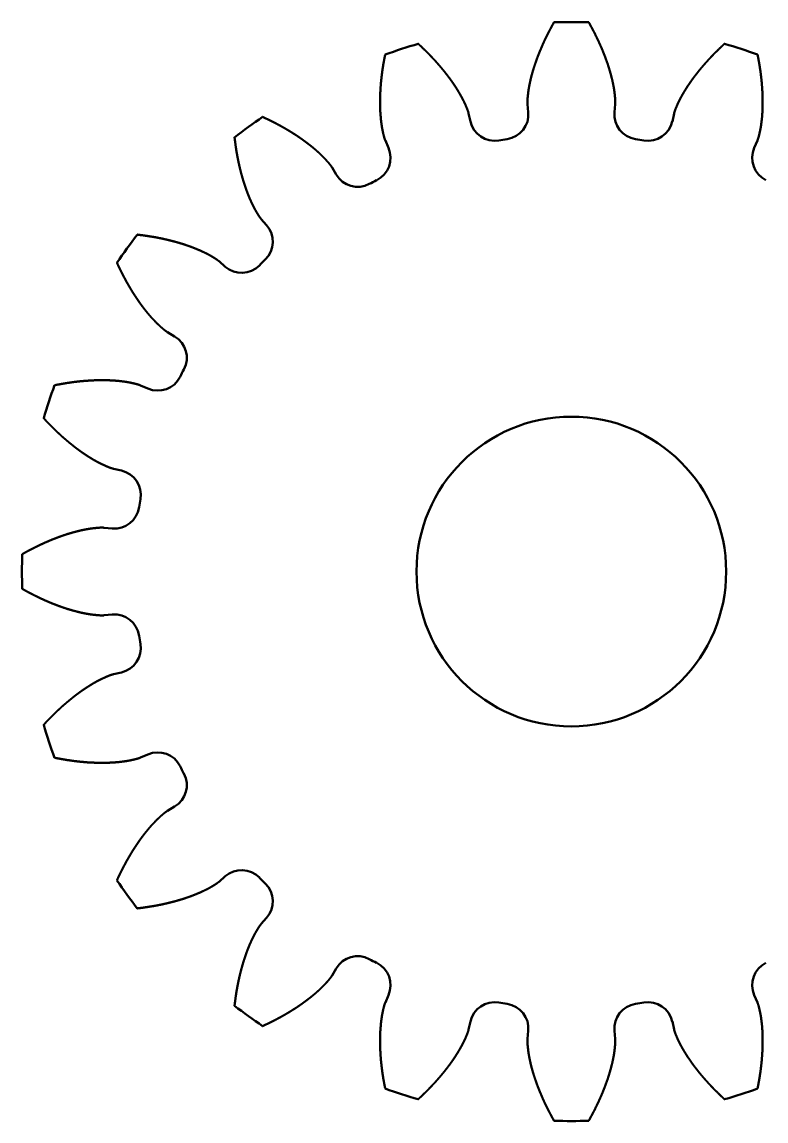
# Model space of a CAD drawing. Header units: millimetres. Extents: x 30 to 137, y 235 to 277.
# Drawn here: x 83.15 to 90.6, y 249.06 to 260.06 of the extents above; entities that cross this region are included whole.
import ezdxf

# ---------------------------------------------------------------- set-up
doc = ezdxf.new("R2010")
doc.units = ezdxf.units.MM
doc.header["$LTSCALE"] = 0.75
doc.layers.add('Visible', color=7, linetype='Continuous', lineweight=50)

msp = doc.modelspace()

# ---------------------------------------------------------------- linework, layer by layer
at = {"layer": 'Visible'}
for p, q in [((88.209, 259.233), (88.216, 259.153)), ((89.078, 259.153), (89.086, 259.233)), ((87.636, 259.061), (87.619, 259.14)), ((89.676, 259.14), (89.658, 259.061)), ((86.785, 258.869), (86.817, 258.795)), ((90.478, 258.795), (90.51, 258.869)), ((86.294, 258.528), (86.252, 258.598)), ((85.543, 258.082), (85.596, 258.021)), ((85.181, 257.606), (85.12, 257.66)), ((84.605, 256.95), (84.675, 256.909)), ((84.408, 256.386), (84.334, 256.418)), ((84.063, 255.584), (84.142, 255.566)), ((84.05, 254.986), (83.969, 254.994)), ((83.969, 254.117), (84.05, 254.125)), ((84.142, 253.545), (84.063, 253.527)), ((84.334, 252.693), (84.408, 252.725)), ((84.675, 252.202), (84.605, 252.161)), ((85.12, 251.451), (85.181, 251.505)), ((85.596, 251.089), (85.543, 251.029)), ((86.252, 250.513), (86.294, 250.583)), ((86.817, 250.316), (86.785, 250.242)), ((90.51, 250.242), (90.478, 250.316)), ((87.619, 249.971), (87.636, 250.05)), ((89.658, 250.05), (89.676, 249.971)), ((88.216, 249.958), (88.209, 249.878)), ((89.086, 249.878), (89.078, 249.958))]:
    msp.add_line(p, q, dxfattribs=at)
at = {"layer": 'Visible', "extrusion": (0, 0, -1)}
msp.add_circle((-88.647, 254.555), 1.55, dxfattribs=at)
at = {"layer": 'Visible'}
for centre, radius, start, end in [((88.647, 254.555), 5.5, 88.1903, 91.8097), ((88.647, 254.555), 5.5, 106.1903, 109.8097), ((88.647, 254.555), 5.5, 70.1903, 73.8097), ((88.647, 254.555), 5.5, 124.1903, 127.8097), ((87.88, 259.116), 0.25, 192.727, 279.5458), ((87.967, 259.13), 0.25, 278.4542, 5.273), ((89.327, 259.13), 0.25, 174.727, 261.5458), ((89.414, 259.116), 0.25, 260.4542, 347.273), ((88.647, 254.555), 4.375, 98.4542, 99.5458), ((88.647, 254.555), 4.375, 80.4542, 81.5458), ((86.587, 258.696), 0.25, 296.4542, 23.273), ((90.707, 258.696), 0.25, 156.727, 243.5458), ((86.508, 258.656), 0.25, 210.727, 297.5458), ((88.647, 254.555), 4.375, 116.4542, 117.5458), ((85.408, 257.857), 0.25, 314.4542, 41.273), ((88.647, 254.555), 5.5, 142.1903, 145.8097), ((88.647, 254.555), 4.375, 134.4542, 135.5458), ((85.346, 257.794), 0.25, 228.727, 315.5458), ((84.547, 256.694), 0.25, 332.4542, 59.273), ((88.647, 254.555), 4.375, 152.4542, 153.5458), ((88.647, 254.555), 5.5, 160.1903, 163.8097), ((84.507, 256.616), 0.25, 246.727, 333.5458), ((84.087, 255.322), 0.25, 350.4542, 77.273), ((88.647, 254.555), 4.375, 170.4542, 171.5458), ((84.073, 255.235), 0.25, 264.727, 351.5458), ((88.647, 254.555), 5.5, 178.1903, 181.8097), ((84.073, 253.876), 0.25, 8.4542, 95.273), ((88.647, 254.555), 4.375, 188.4542, 189.5458), ((84.087, 253.789), 0.25, 282.727, 9.5458), ((88.647, 254.555), 5.5, 196.1903, 199.8097), ((84.507, 252.495), 0.25, 26.4542, 113.273), ((88.647, 254.555), 4.375, 206.4542, 207.5458), ((84.547, 252.417), 0.25, 300.727, 27.5458), ((88.647, 254.555), 5.5, 214.1903, 217.8097), ((85.346, 251.317), 0.25, 44.4542, 131.273), ((88.647, 254.555), 4.375, 224.4542, 225.5458), ((85.408, 251.254), 0.25, 318.727, 45.5458), ((86.508, 250.455), 0.25, 62.4542, 149.273), ((88.647, 254.555), 4.375, 242.4542, 243.5458), ((86.587, 250.415), 0.25, 336.727, 63.5458), ((90.707, 250.415), 0.25, 116.4542, 203.273), ((88.647, 254.555), 5.5, 232.1903, 235.8097), ((87.88, 249.995), 0.25, 80.4542, 167.273), ((88.647, 254.555), 4.375, 260.4542, 261.5458), ((87.967, 249.981), 0.25, 354.727, 81.5458), ((89.327, 249.981), 0.25, 98.4542, 185.273), ((88.647, 254.555), 4.375, 278.4542, 279.5458), ((89.414, 249.995), 0.25, 12.727, 99.5458), ((88.647, 254.555), 5.5, 250.1903, 253.8097), ((88.647, 254.555), 5.5, 286.1903, 289.8097), ((88.647, 254.555), 5.5, 268.1903, 271.8097)]:
    msp.add_arc(centre, radius, start, end, dxfattribs=at)
for points in [[(88.473, 260.053), (88.472, 260.05), (88.47, 260.046), (88.466, 260.039), (88.461, 260.03), (88.454, 260.018), (88.448, 260.007), (88.442, 259.995), (88.436, 259.984), (88.43, 259.972), (88.424, 259.961), (88.418, 259.949), (88.412, 259.938), (88.406, 259.926), (88.4, 259.914), (88.395, 259.903), (88.389, 259.891), (88.383, 259.88), (88.378, 259.868), (88.372, 259.856), (88.367, 259.845), (88.362, 259.833), (88.357, 259.821), (88.352, 259.81), (88.347, 259.798), (88.342, 259.786), (88.337, 259.775), (88.332, 259.763), (88.327, 259.751), (88.322, 259.739), (88.318, 259.728), (88.313, 259.716), (88.309, 259.704), (88.304, 259.693), (88.3, 259.681), (88.296, 259.669), (88.292, 259.657), (88.288, 259.646), (88.284, 259.634), (88.28, 259.622), (88.276, 259.61), (88.272, 259.598), (88.268, 259.587), (88.265, 259.575), (88.261, 259.563), (88.258, 259.551), (88.255, 259.54), (88.251, 259.528), (88.248, 259.516), (88.245, 259.504), (88.242, 259.492), (88.239, 259.481), (88.237, 259.469), (88.234, 259.457), (88.232, 259.445), (88.229, 259.433), (88.227, 259.422), (88.225, 259.41), (88.222, 259.398), (88.22, 259.386), (88.219, 259.374), (88.217, 259.363), (88.215, 259.351), (88.214, 259.339), (88.213, 259.327), (88.211, 259.315), (88.21, 259.304), (88.209, 259.292), (88.209, 259.28), (88.208, 259.269), (88.208, 259.257), (88.208, 259.247), (88.208, 259.24), (88.209, 259.236), (88.209, 259.233)], [(89.086, 259.233), (89.086, 259.236), (89.086, 259.24), (89.087, 259.247), (89.087, 259.257), (89.086, 259.269), (89.086, 259.28), (89.085, 259.292), (89.084, 259.304), (89.083, 259.315), (89.082, 259.327), (89.08, 259.339), (89.079, 259.351), (89.077, 259.363), (89.076, 259.374), (89.074, 259.386), (89.072, 259.398), (89.07, 259.41), (89.067, 259.422), (89.065, 259.433), (89.063, 259.445), (89.06, 259.457), (89.058, 259.469), (89.055, 259.481), (89.052, 259.492), (89.049, 259.504), (89.046, 259.516), (89.043, 259.528), (89.04, 259.54), (89.036, 259.551), (89.033, 259.563), (89.029, 259.575), (89.026, 259.587), (89.022, 259.598), (89.018, 259.61), (89.015, 259.622), (89.011, 259.634), (89.007, 259.646), (89.003, 259.657), (88.998, 259.669), (88.994, 259.681), (88.99, 259.693), (88.986, 259.704), (88.981, 259.716), (88.977, 259.728), (88.972, 259.739), (88.967, 259.751), (88.963, 259.763), (88.958, 259.775), (88.953, 259.786), (88.948, 259.798), (88.943, 259.81), (88.938, 259.821), (88.932, 259.833), (88.927, 259.845), (88.922, 259.856), (88.916, 259.868), (88.911, 259.88), (88.905, 259.891), (88.9, 259.903), (88.894, 259.914), (88.888, 259.926), (88.883, 259.938), (88.877, 259.949), (88.871, 259.961), (88.865, 259.972), (88.859, 259.984), (88.853, 259.995), (88.846, 260.007), (88.84, 260.018), (88.834, 260.03), (88.829, 260.039), (88.825, 260.046), (88.822, 260.05), (88.821, 260.053)], [(87.619, 259.14), (87.618, 259.142), (87.617, 259.147), (87.615, 259.154), (87.612, 259.163), (87.608, 259.174), (87.604, 259.185), (87.6, 259.195), (87.595, 259.206), (87.591, 259.217), (87.586, 259.228), (87.581, 259.239), (87.576, 259.25), (87.571, 259.26), (87.566, 259.271), (87.56, 259.282), (87.555, 259.292), (87.549, 259.303), (87.543, 259.313), (87.537, 259.324), (87.531, 259.334), (87.525, 259.345), (87.519, 259.355), (87.513, 259.365), (87.507, 259.376), (87.5, 259.386), (87.494, 259.396), (87.487, 259.407), (87.48, 259.417), (87.473, 259.427), (87.467, 259.437), (87.46, 259.447), (87.453, 259.457), (87.445, 259.468), (87.438, 259.478), (87.431, 259.488), (87.424, 259.498), (87.416, 259.508), (87.409, 259.517), (87.401, 259.527), (87.393, 259.537), (87.386, 259.547), (87.378, 259.557), (87.37, 259.567), (87.362, 259.576), (87.354, 259.586), (87.346, 259.596), (87.338, 259.605), (87.33, 259.615), (87.321, 259.625), (87.313, 259.634), (87.305, 259.644), (87.296, 259.653), (87.288, 259.663), (87.279, 259.672), (87.27, 259.682), (87.262, 259.691), (87.253, 259.7), (87.244, 259.71), (87.235, 259.719), (87.226, 259.728), (87.217, 259.738), (87.208, 259.747), (87.199, 259.756), (87.19, 259.765), (87.18, 259.774), (87.171, 259.783), (87.161, 259.792), (87.152, 259.802), (87.143, 259.811), (87.133, 259.82), (87.125, 259.827), (87.119, 259.832), (87.116, 259.836), (87.114, 259.837)], [(90.181, 259.837), (90.179, 259.836), (90.175, 259.832), (90.169, 259.827), (90.161, 259.82), (90.152, 259.811), (90.142, 259.802), (90.133, 259.792), (90.123, 259.783), (90.114, 259.774), (90.105, 259.765), (90.096, 259.756), (90.086, 259.747), (90.077, 259.738), (90.068, 259.728), (90.059, 259.719), (90.05, 259.71), (90.041, 259.7), (90.033, 259.691), (90.024, 259.682), (90.015, 259.672), (90.007, 259.663), (89.998, 259.653), (89.99, 259.644), (89.981, 259.634), (89.973, 259.625), (89.965, 259.615), (89.956, 259.605), (89.948, 259.596), (89.94, 259.586), (89.932, 259.576), (89.924, 259.567), (89.916, 259.557), (89.909, 259.547), (89.901, 259.537), (89.893, 259.527), (89.886, 259.517), (89.878, 259.508), (89.871, 259.498), (89.863, 259.488), (89.856, 259.478), (89.849, 259.468), (89.842, 259.457), (89.835, 259.447), (89.828, 259.437), (89.821, 259.427), (89.814, 259.417), (89.807, 259.407), (89.801, 259.396), (89.794, 259.386), (89.788, 259.376), (89.781, 259.365), (89.775, 259.355), (89.769, 259.345), (89.763, 259.334), (89.757, 259.324), (89.751, 259.313), (89.745, 259.303), (89.74, 259.292), (89.734, 259.282), (89.729, 259.271), (89.723, 259.26), (89.718, 259.25), (89.713, 259.239), (89.708, 259.228), (89.704, 259.217), (89.699, 259.206), (89.694, 259.195), (89.69, 259.185), (89.686, 259.174), (89.682, 259.163), (89.679, 259.154), (89.677, 259.147), (89.676, 259.142), (89.676, 259.14)], [(86.783, 259.73), (86.783, 259.727), (86.782, 259.722), (86.78, 259.715), (86.778, 259.704), (86.776, 259.691), (86.773, 259.678), (86.771, 259.666), (86.769, 259.653), (86.766, 259.64), (86.764, 259.627), (86.762, 259.614), (86.76, 259.601), (86.758, 259.589), (86.756, 259.576), (86.754, 259.563), (86.753, 259.55), (86.751, 259.537), (86.749, 259.525), (86.748, 259.512), (86.746, 259.499), (86.745, 259.487), (86.744, 259.474), (86.742, 259.461), (86.741, 259.448), (86.74, 259.436), (86.739, 259.423), (86.738, 259.411), (86.737, 259.398), (86.736, 259.385), (86.736, 259.373), (86.735, 259.36), (86.734, 259.348), (86.734, 259.335), (86.733, 259.323), (86.733, 259.31), (86.733, 259.298), (86.732, 259.285), (86.732, 259.273), (86.732, 259.26), (86.732, 259.248), (86.732, 259.236), (86.732, 259.223), (86.733, 259.211), (86.733, 259.199), (86.733, 259.187), (86.734, 259.174), (86.734, 259.162), (86.735, 259.15), (86.736, 259.138), (86.737, 259.126), (86.738, 259.114), (86.739, 259.101), (86.74, 259.089), (86.741, 259.077), (86.742, 259.065), (86.744, 259.053), (86.745, 259.042), (86.747, 259.03), (86.749, 259.018), (86.75, 259.006), (86.752, 258.994), (86.755, 258.983), (86.757, 258.971), (86.759, 258.959), (86.762, 258.948), (86.764, 258.936), (86.767, 258.925), (86.77, 258.913), (86.773, 258.902), (86.776, 258.891), (86.779, 258.882), (86.782, 258.875), (86.784, 258.871), (86.785, 258.869)], [(90.51, 258.869), (90.511, 258.871), (90.512, 258.875), (90.515, 258.882), (90.518, 258.891), (90.521, 258.902), (90.524, 258.913), (90.527, 258.925), (90.53, 258.936), (90.532, 258.948), (90.535, 258.959), (90.537, 258.971), (90.54, 258.983), (90.542, 258.994), (90.544, 259.006), (90.546, 259.018), (90.547, 259.03), (90.549, 259.042), (90.551, 259.053), (90.552, 259.065), (90.553, 259.077), (90.555, 259.089), (90.556, 259.101), (90.557, 259.114), (90.558, 259.126), (90.559, 259.138), (90.559, 259.15), (90.56, 259.162), (90.561, 259.174), (90.561, 259.187), (90.561, 259.199), (90.562, 259.211), (90.562, 259.223), (90.562, 259.236), (90.562, 259.248), (90.562, 259.26), (90.562, 259.273), (90.562, 259.285), (90.562, 259.298), (90.561, 259.31), (90.561, 259.323), (90.561, 259.335), (90.56, 259.348), (90.559, 259.36), (90.559, 259.373), (90.558, 259.385), (90.557, 259.398), (90.556, 259.411), (90.555, 259.423), (90.554, 259.436), (90.553, 259.448), (90.552, 259.461), (90.551, 259.474), (90.549, 259.487), (90.548, 259.499), (90.546, 259.512), (90.545, 259.525), (90.543, 259.537), (90.542, 259.55), (90.54, 259.563), (90.538, 259.576), (90.536, 259.589), (90.534, 259.601), (90.532, 259.614), (90.53, 259.627), (90.528, 259.64), (90.526, 259.653), (90.523, 259.666), (90.521, 259.678), (90.519, 259.691), (90.516, 259.704), (90.514, 259.715), (90.513, 259.722), (90.512, 259.727), (90.511, 259.73)], [(86.252, 258.598), (86.251, 258.6), (86.249, 258.604), (86.245, 258.61), (86.239, 258.617), (86.232, 258.627), (86.225, 258.636), (86.217, 258.645), (86.21, 258.654), (86.202, 258.662), (86.194, 258.671), (86.186, 258.68), (86.178, 258.689), (86.17, 258.697), (86.161, 258.706), (86.153, 258.714), (86.144, 258.723), (86.136, 258.731), (86.127, 258.739), (86.118, 258.747), (86.109, 258.756), (86.1, 258.764), (86.091, 258.772), (86.082, 258.78), (86.073, 258.787), (86.064, 258.795), (86.054, 258.803), (86.045, 258.811), (86.035, 258.818), (86.026, 258.826), (86.016, 258.833), (86.006, 258.841), (85.996, 258.848), (85.986, 258.856), (85.976, 258.863), (85.966, 258.87), (85.956, 258.878), (85.946, 258.885), (85.936, 258.892), (85.926, 258.899), (85.915, 258.906), (85.905, 258.913), (85.895, 258.92), (85.884, 258.927), (85.873, 258.934), (85.863, 258.94), (85.852, 258.947), (85.841, 258.954), (85.831, 258.96), (85.82, 258.967), (85.809, 258.973), (85.798, 258.98), (85.787, 258.986), (85.776, 258.993), (85.765, 258.999), (85.754, 259.005), (85.742, 259.012), (85.731, 259.018), (85.72, 259.024), (85.709, 259.03), (85.697, 259.036), (85.686, 259.042), (85.674, 259.048), (85.663, 259.054), (85.651, 259.06), (85.639, 259.066), (85.628, 259.071), (85.616, 259.077), (85.604, 259.083), (85.592, 259.088), (85.58, 259.094), (85.571, 259.098), (85.564, 259.102), (85.559, 259.104), (85.556, 259.105)], [(85.275, 258.901), (85.276, 258.898), (85.276, 258.893), (85.277, 258.885), (85.279, 258.875), (85.28, 258.862), (85.282, 258.849), (85.284, 258.836), (85.285, 258.823), (85.287, 258.81), (85.289, 258.797), (85.291, 258.784), (85.293, 258.771), (85.295, 258.758), (85.297, 258.746), (85.3, 258.733), (85.302, 258.72), (85.304, 258.708), (85.307, 258.695), (85.309, 258.682), (85.312, 258.67), (85.314, 258.657), (85.317, 258.645), (85.32, 258.632), (85.322, 258.62), (85.325, 258.608), (85.328, 258.595), (85.331, 258.583), (85.334, 258.571), (85.337, 258.558), (85.34, 258.546), (85.344, 258.534), (85.347, 258.522), (85.35, 258.51), (85.354, 258.498), (85.357, 258.486), (85.361, 258.474), (85.364, 258.462), (85.368, 258.45), (85.372, 258.438), (85.376, 258.427), (85.38, 258.415), (85.384, 258.403), (85.388, 258.392), (85.392, 258.38), (85.396, 258.368), (85.4, 258.357), (85.404, 258.346), (85.409, 258.334), (85.413, 258.323), (85.418, 258.312), (85.422, 258.3), (85.427, 258.289), (85.432, 258.278), (85.437, 258.267), (85.442, 258.256), (85.447, 258.245), (85.452, 258.234), (85.457, 258.223), (85.463, 258.213), (85.468, 258.202), (85.473, 258.192), (85.479, 258.181), (85.485, 258.171), (85.491, 258.16), (85.497, 258.15), (85.503, 258.14), (85.509, 258.13), (85.515, 258.12), (85.522, 258.11), (85.528, 258.101), (85.534, 258.093), (85.538, 258.088), (85.541, 258.084), (85.543, 258.082)], [(85.12, 257.66), (85.119, 257.661), (85.115, 257.664), (85.11, 257.669), (85.102, 257.674), (85.092, 257.681), (85.083, 257.687), (85.073, 257.694), (85.062, 257.7), (85.052, 257.706), (85.042, 257.712), (85.032, 257.718), (85.022, 257.724), (85.011, 257.729), (85.001, 257.735), (84.99, 257.74), (84.979, 257.745), (84.968, 257.751), (84.957, 257.756), (84.947, 257.761), (84.936, 257.766), (84.925, 257.771), (84.913, 257.775), (84.902, 257.78), (84.891, 257.785), (84.88, 257.789), (84.868, 257.794), (84.857, 257.798), (84.846, 257.803), (84.834, 257.807), (84.823, 257.811), (84.811, 257.815), (84.799, 257.819), (84.788, 257.823), (84.776, 257.827), (84.764, 257.831), (84.752, 257.835), (84.741, 257.838), (84.729, 257.842), (84.717, 257.845), (84.705, 257.849), (84.693, 257.852), (84.681, 257.856), (84.669, 257.859), (84.656, 257.862), (84.644, 257.865), (84.632, 257.868), (84.62, 257.871), (84.607, 257.874), (84.595, 257.877), (84.583, 257.88), (84.57, 257.883), (84.558, 257.886), (84.545, 257.888), (84.533, 257.891), (84.52, 257.893), (84.508, 257.896), (84.495, 257.898), (84.482, 257.901), (84.47, 257.903), (84.457, 257.905), (84.444, 257.907), (84.431, 257.909), (84.419, 257.911), (84.406, 257.913), (84.393, 257.915), (84.38, 257.917), (84.367, 257.919), (84.354, 257.921), (84.341, 257.922), (84.328, 257.924), (84.318, 257.925), (84.31, 257.926), (84.304, 257.927), (84.302, 257.927)], [(84.098, 257.646), (84.099, 257.644), (84.101, 257.639), (84.104, 257.632), (84.109, 257.622), (84.114, 257.61), (84.12, 257.599), (84.126, 257.587), (84.131, 257.575), (84.137, 257.563), (84.143, 257.552), (84.149, 257.54), (84.155, 257.529), (84.161, 257.517), (84.167, 257.506), (84.173, 257.494), (84.179, 257.483), (84.185, 257.471), (84.191, 257.46), (84.197, 257.449), (84.204, 257.438), (84.21, 257.427), (84.216, 257.416), (84.223, 257.405), (84.229, 257.394), (84.236, 257.383), (84.242, 257.372), (84.249, 257.361), (84.256, 257.35), (84.262, 257.34), (84.269, 257.329), (84.276, 257.319), (84.283, 257.308), (84.29, 257.298), (84.297, 257.287), (84.304, 257.277), (84.311, 257.267), (84.318, 257.256), (84.325, 257.246), (84.332, 257.236), (84.34, 257.226), (84.347, 257.216), (84.354, 257.206), (84.362, 257.197), (84.369, 257.187), (84.377, 257.177), (84.384, 257.168), (84.392, 257.158), (84.4, 257.148), (84.407, 257.139), (84.415, 257.13), (84.423, 257.121), (84.431, 257.111), (84.439, 257.102), (84.447, 257.093), (84.455, 257.084), (84.463, 257.076), (84.472, 257.067), (84.48, 257.058), (84.488, 257.05), (84.497, 257.041), (84.505, 257.033), (84.514, 257.025), (84.523, 257.017), (84.531, 257.009), (84.54, 257.001), (84.549, 256.993), (84.558, 256.985), (84.567, 256.978), (84.576, 256.97), (84.585, 256.963), (84.593, 256.958), (84.599, 256.954), (84.603, 256.952), (84.605, 256.95)], [(84.334, 256.418), (84.331, 256.419), (84.327, 256.421), (84.321, 256.423), (84.312, 256.426), (84.301, 256.43), (84.289, 256.433), (84.278, 256.435), (84.266, 256.438), (84.255, 256.441), (84.243, 256.443), (84.232, 256.446), (84.22, 256.448), (84.208, 256.45), (84.197, 256.452), (84.185, 256.454), (84.173, 256.456), (84.161, 256.457), (84.149, 256.459), (84.137, 256.46), (84.125, 256.462), (84.113, 256.463), (84.101, 256.464), (84.089, 256.465), (84.077, 256.466), (84.065, 256.467), (84.053, 256.468), (84.041, 256.468), (84.028, 256.469), (84.016, 256.469), (84.004, 256.47), (83.992, 256.47), (83.979, 256.47), (83.967, 256.471), (83.955, 256.471), (83.942, 256.471), (83.93, 256.471), (83.917, 256.47), (83.905, 256.47), (83.892, 256.47), (83.88, 256.469), (83.867, 256.469), (83.855, 256.468), (83.842, 256.468), (83.83, 256.467), (83.817, 256.466), (83.805, 256.465), (83.792, 256.465), (83.779, 256.464), (83.767, 256.463), (83.754, 256.461), (83.742, 256.46), (83.729, 256.459), (83.716, 256.458), (83.703, 256.456), (83.691, 256.455), (83.678, 256.453), (83.665, 256.452), (83.652, 256.45), (83.64, 256.448), (83.627, 256.446), (83.614, 256.444), (83.601, 256.443), (83.588, 256.44), (83.576, 256.438), (83.563, 256.436), (83.55, 256.434), (83.537, 256.432), (83.524, 256.429), (83.511, 256.427), (83.498, 256.425), (83.488, 256.423), (83.48, 256.421), (83.475, 256.42), (83.473, 256.419)], [(83.365, 256.089), (83.367, 256.087), (83.371, 256.083), (83.376, 256.077), (83.383, 256.07), (83.392, 256.06), (83.401, 256.051), (83.41, 256.041), (83.419, 256.032), (83.428, 256.022), (83.437, 256.013), (83.447, 256.004), (83.456, 255.995), (83.465, 255.986), (83.474, 255.977), (83.484, 255.968), (83.493, 255.959), (83.502, 255.95), (83.512, 255.941), (83.521, 255.932), (83.53, 255.924), (83.54, 255.915), (83.549, 255.906), (83.559, 255.898), (83.568, 255.89), (83.578, 255.881), (83.588, 255.873), (83.597, 255.865), (83.607, 255.857), (83.617, 255.849), (83.626, 255.84), (83.636, 255.833), (83.646, 255.825), (83.656, 255.817), (83.665, 255.809), (83.675, 255.802), (83.685, 255.794), (83.695, 255.786), (83.705, 255.779), (83.715, 255.772), (83.725, 255.764), (83.735, 255.757), (83.745, 255.75), (83.755, 255.743), (83.765, 255.736), (83.776, 255.729), (83.786, 255.722), (83.796, 255.716), (83.806, 255.709), (83.817, 255.702), (83.827, 255.696), (83.837, 255.69), (83.848, 255.683), (83.858, 255.677), (83.868, 255.671), (83.879, 255.665), (83.889, 255.659), (83.9, 255.654), (83.91, 255.648), (83.921, 255.642), (83.932, 255.637), (83.942, 255.632), (83.953, 255.627), (83.964, 255.622), (83.975, 255.617), (83.985, 255.612), (83.996, 255.607), (84.007, 255.603), (84.018, 255.598), (84.029, 255.594), (84.04, 255.59), (84.049, 255.588), (84.056, 255.586), (84.06, 255.585), (84.063, 255.584)], [(83.969, 254.994), (83.967, 254.994), (83.962, 254.994), (83.955, 254.995), (83.946, 254.995), (83.934, 254.995), (83.922, 254.994), (83.911, 254.993), (83.899, 254.992), (83.887, 254.991), (83.875, 254.99), (83.864, 254.989), (83.852, 254.987), (83.84, 254.986), (83.828, 254.984), (83.816, 254.982), (83.805, 254.98), (83.793, 254.978), (83.781, 254.976), (83.769, 254.973), (83.758, 254.971), (83.746, 254.969), (83.734, 254.966), (83.722, 254.963), (83.71, 254.96), (83.699, 254.957), (83.687, 254.954), (83.675, 254.951), (83.663, 254.948), (83.651, 254.945), (83.64, 254.941), (83.628, 254.938), (83.616, 254.934), (83.604, 254.931), (83.592, 254.927), (83.581, 254.923), (83.569, 254.919), (83.557, 254.915), (83.545, 254.911), (83.534, 254.907), (83.522, 254.903), (83.51, 254.898), (83.498, 254.894), (83.487, 254.889), (83.475, 254.885), (83.463, 254.88), (83.451, 254.876), (83.44, 254.871), (83.428, 254.866), (83.416, 254.861), (83.405, 254.856), (83.393, 254.851), (83.381, 254.846), (83.37, 254.841), (83.358, 254.835), (83.346, 254.83), (83.335, 254.825), (83.323, 254.819), (83.312, 254.814), (83.3, 254.808), (83.288, 254.802), (83.277, 254.797), (83.265, 254.791), (83.254, 254.785), (83.242, 254.779), (83.23, 254.773), (83.219, 254.767), (83.207, 254.761), (83.196, 254.755), (83.184, 254.748), (83.173, 254.742), (83.164, 254.737), (83.157, 254.733), (83.152, 254.73), (83.15, 254.729)], [(83.15, 254.382), (83.152, 254.38), (83.157, 254.378), (83.164, 254.374), (83.173, 254.369), (83.184, 254.363), (83.196, 254.356), (83.207, 254.35), (83.219, 254.344), (83.23, 254.338), (83.242, 254.332), (83.254, 254.326), (83.265, 254.32), (83.277, 254.314), (83.288, 254.309), (83.3, 254.303), (83.312, 254.297), (83.323, 254.292), (83.335, 254.286), (83.346, 254.281), (83.358, 254.275), (83.37, 254.27), (83.381, 254.265), (83.393, 254.26), (83.405, 254.255), (83.416, 254.25), (83.428, 254.245), (83.44, 254.24), (83.451, 254.235), (83.463, 254.231), (83.475, 254.226), (83.487, 254.222), (83.498, 254.217), (83.51, 254.213), (83.522, 254.208), (83.534, 254.204), (83.545, 254.2), (83.557, 254.196), (83.569, 254.192), (83.581, 254.188), (83.592, 254.184), (83.604, 254.18), (83.616, 254.177), (83.628, 254.173), (83.64, 254.17), (83.651, 254.166), (83.663, 254.163), (83.675, 254.16), (83.687, 254.157), (83.699, 254.154), (83.71, 254.151), (83.722, 254.148), (83.734, 254.145), (83.746, 254.142), (83.758, 254.14), (83.769, 254.138), (83.781, 254.135), (83.793, 254.133), (83.805, 254.131), (83.816, 254.129), (83.828, 254.127), (83.84, 254.125), (83.852, 254.124), (83.864, 254.122), (83.875, 254.121), (83.887, 254.12), (83.899, 254.119), (83.911, 254.118), (83.922, 254.117), (83.934, 254.116), (83.946, 254.116), (83.955, 254.116), (83.962, 254.116), (83.967, 254.117), (83.969, 254.117)], [(84.063, 253.527), (84.06, 253.526), (84.056, 253.525), (84.049, 253.523), (84.04, 253.521), (84.029, 253.517), (84.018, 253.513), (84.007, 253.508), (83.996, 253.504), (83.985, 253.499), (83.975, 253.494), (83.964, 253.489), (83.953, 253.484), (83.942, 253.479), (83.932, 253.474), (83.921, 253.469), (83.91, 253.463), (83.9, 253.457), (83.889, 253.452), (83.879, 253.446), (83.868, 253.44), (83.858, 253.434), (83.848, 253.428), (83.837, 253.421), (83.827, 253.415), (83.817, 253.408), (83.806, 253.402), (83.796, 253.395), (83.786, 253.389), (83.776, 253.382), (83.765, 253.375), (83.755, 253.368), (83.745, 253.361), (83.735, 253.354), (83.725, 253.347), (83.715, 253.339), (83.705, 253.332), (83.695, 253.325), (83.685, 253.317), (83.675, 253.309), (83.665, 253.302), (83.656, 253.294), (83.646, 253.286), (83.636, 253.278), (83.626, 253.27), (83.617, 253.262), (83.607, 253.254), (83.597, 253.246), (83.588, 253.238), (83.578, 253.23), (83.568, 253.221), (83.559, 253.213), (83.549, 253.205), (83.54, 253.196), (83.53, 253.187), (83.521, 253.179), (83.512, 253.17), (83.502, 253.161), (83.493, 253.152), (83.484, 253.143), (83.474, 253.134), (83.465, 253.125), (83.456, 253.116), (83.447, 253.107), (83.437, 253.098), (83.428, 253.089), (83.419, 253.079), (83.41, 253.07), (83.401, 253.06), (83.392, 253.051), (83.383, 253.041), (83.376, 253.034), (83.371, 253.028), (83.367, 253.024), (83.365, 253.022)], [(83.473, 252.692), (83.475, 252.691), (83.48, 252.69), (83.488, 252.688), (83.498, 252.686), (83.511, 252.684), (83.524, 252.682), (83.537, 252.679), (83.55, 252.677), (83.563, 252.675), (83.576, 252.673), (83.588, 252.67), (83.601, 252.668), (83.614, 252.667), (83.627, 252.665), (83.64, 252.663), (83.652, 252.661), (83.665, 252.659), (83.678, 252.658), (83.691, 252.656), (83.703, 252.655), (83.716, 252.653), (83.729, 252.652), (83.742, 252.651), (83.754, 252.65), (83.767, 252.648), (83.779, 252.647), (83.792, 252.646), (83.805, 252.645), (83.817, 252.645), (83.83, 252.644), (83.842, 252.643), (83.855, 252.643), (83.867, 252.642), (83.88, 252.642), (83.892, 252.641), (83.905, 252.641), (83.917, 252.641), (83.93, 252.64), (83.942, 252.64), (83.955, 252.64), (83.967, 252.64), (83.979, 252.641), (83.992, 252.641), (84.004, 252.641), (84.016, 252.642), (84.028, 252.642), (84.041, 252.643), (84.053, 252.643), (84.065, 252.644), (84.077, 252.645), (84.089, 252.646), (84.101, 252.647), (84.113, 252.648), (84.125, 252.649), (84.137, 252.651), (84.149, 252.652), (84.161, 252.654), (84.173, 252.655), (84.185, 252.657), (84.197, 252.659), (84.208, 252.661), (84.22, 252.663), (84.232, 252.665), (84.243, 252.668), (84.255, 252.67), (84.266, 252.673), (84.278, 252.676), (84.289, 252.678), (84.301, 252.681), (84.312, 252.685), (84.321, 252.688), (84.327, 252.69), (84.331, 252.692), (84.334, 252.693)], [(84.605, 252.161), (84.603, 252.159), (84.599, 252.157), (84.593, 252.153), (84.585, 252.148), (84.576, 252.141), (84.567, 252.133), (84.558, 252.126), (84.549, 252.118), (84.54, 252.11), (84.531, 252.102), (84.523, 252.094), (84.514, 252.086), (84.505, 252.078), (84.497, 252.07), (84.488, 252.061), (84.48, 252.053), (84.472, 252.044), (84.463, 252.035), (84.455, 252.027), (84.447, 252.018), (84.439, 252.009), (84.431, 252), (84.423, 251.99), (84.415, 251.981), (84.407, 251.972), (84.4, 251.962), (84.392, 251.953), (84.384, 251.943), (84.377, 251.934), (84.369, 251.924), (84.362, 251.914), (84.354, 251.905), (84.347, 251.895), (84.34, 251.885), (84.332, 251.875), (84.325, 251.865), (84.318, 251.855), (84.311, 251.844), (84.304, 251.834), (84.297, 251.824), (84.29, 251.813), (84.283, 251.803), (84.276, 251.792), (84.269, 251.782), (84.262, 251.771), (84.256, 251.761), (84.249, 251.75), (84.242, 251.739), (84.236, 251.728), (84.229, 251.717), (84.223, 251.706), (84.216, 251.695), (84.21, 251.684), (84.204, 251.673), (84.197, 251.662), (84.191, 251.651), (84.185, 251.64), (84.179, 251.628), (84.173, 251.617), (84.167, 251.605), (84.161, 251.594), (84.155, 251.582), (84.149, 251.571), (84.143, 251.559), (84.137, 251.548), (84.131, 251.536), (84.126, 251.524), (84.12, 251.512), (84.114, 251.501), (84.109, 251.489), (84.104, 251.479), (84.101, 251.472), (84.099, 251.467), (84.098, 251.465)], [(84.302, 251.184), (84.304, 251.184), (84.31, 251.185), (84.318, 251.186), (84.328, 251.187), (84.341, 251.188), (84.354, 251.19), (84.367, 251.192), (84.38, 251.194), (84.393, 251.196), (84.406, 251.198), (84.419, 251.2), (84.431, 251.202), (84.444, 251.204), (84.457, 251.206), (84.47, 251.208), (84.482, 251.21), (84.495, 251.213), (84.508, 251.215), (84.52, 251.218), (84.533, 251.22), (84.545, 251.223), (84.558, 251.225), (84.57, 251.228), (84.583, 251.231), (84.595, 251.234), (84.607, 251.237), (84.62, 251.24), (84.632, 251.243), (84.644, 251.246), (84.656, 251.249), (84.669, 251.252), (84.681, 251.255), (84.693, 251.259), (84.705, 251.262), (84.717, 251.266), (84.729, 251.269), (84.741, 251.273), (84.752, 251.276), (84.764, 251.28), (84.776, 251.284), (84.788, 251.288), (84.799, 251.292), (84.811, 251.296), (84.823, 251.3), (84.834, 251.304), (84.846, 251.308), (84.857, 251.313), (84.868, 251.317), (84.88, 251.322), (84.891, 251.326), (84.902, 251.331), (84.913, 251.336), (84.925, 251.34), (84.936, 251.345), (84.947, 251.35), (84.957, 251.355), (84.968, 251.36), (84.979, 251.366), (84.99, 251.371), (85.001, 251.376), (85.011, 251.382), (85.022, 251.387), (85.032, 251.393), (85.042, 251.399), (85.052, 251.405), (85.062, 251.411), (85.073, 251.417), (85.083, 251.424), (85.092, 251.43), (85.102, 251.437), (85.11, 251.442), (85.115, 251.447), (85.119, 251.45), (85.12, 251.451)], [(85.543, 251.029), (85.541, 251.027), (85.538, 251.023), (85.534, 251.018), (85.528, 251.01), (85.522, 251.001), (85.515, 250.991), (85.509, 250.981), (85.503, 250.971), (85.497, 250.961), (85.491, 250.95), (85.485, 250.94), (85.479, 250.93), (85.473, 250.919), (85.468, 250.909), (85.463, 250.898), (85.457, 250.887), (85.452, 250.877), (85.447, 250.866), (85.442, 250.855), (85.437, 250.844), (85.432, 250.833), (85.427, 250.822), (85.422, 250.811), (85.418, 250.799), (85.413, 250.788), (85.409, 250.777), (85.404, 250.765), (85.4, 250.754), (85.396, 250.743), (85.392, 250.731), (85.388, 250.719), (85.384, 250.708), (85.38, 250.696), (85.376, 250.684), (85.372, 250.673), (85.368, 250.661), (85.364, 250.649), (85.361, 250.637), (85.357, 250.625), (85.354, 250.613), (85.35, 250.601), (85.347, 250.589), (85.344, 250.577), (85.34, 250.565), (85.337, 250.552), (85.334, 250.54), (85.331, 250.528), (85.328, 250.516), (85.325, 250.503), (85.322, 250.491), (85.32, 250.479), (85.317, 250.466), (85.314, 250.454), (85.312, 250.441), (85.309, 250.429), (85.307, 250.416), (85.304, 250.403), (85.302, 250.391), (85.3, 250.378), (85.297, 250.365), (85.295, 250.352), (85.293, 250.34), (85.291, 250.327), (85.289, 250.314), (85.287, 250.301), (85.285, 250.288), (85.284, 250.275), (85.282, 250.262), (85.28, 250.249), (85.279, 250.236), (85.277, 250.226), (85.276, 250.218), (85.276, 250.213), (85.275, 250.21)], [(85.556, 250.006), (85.559, 250.007), (85.564, 250.009), (85.571, 250.013), (85.58, 250.017), (85.592, 250.023), (85.604, 250.028), (85.616, 250.034), (85.628, 250.04), (85.639, 250.045), (85.651, 250.051), (85.663, 250.057), (85.674, 250.063), (85.686, 250.069), (85.697, 250.075), (85.709, 250.081), (85.72, 250.087), (85.731, 250.093), (85.742, 250.099), (85.754, 250.106), (85.765, 250.112), (85.776, 250.118), (85.787, 250.125), (85.798, 250.131), (85.809, 250.138), (85.82, 250.144), (85.831, 250.151), (85.841, 250.157), (85.852, 250.164), (85.863, 250.171), (85.873, 250.177), (85.884, 250.184), (85.895, 250.191), (85.905, 250.198), (85.915, 250.205), (85.926, 250.212), (85.936, 250.219), (85.946, 250.226), (85.956, 250.233), (85.966, 250.241), (85.976, 250.248), (85.986, 250.255), (85.996, 250.263), (86.006, 250.27), (86.016, 250.278), (86.026, 250.285), (86.035, 250.293), (86.045, 250.3), (86.054, 250.308), (86.064, 250.316), (86.073, 250.324), (86.082, 250.331), (86.091, 250.339), (86.1, 250.347), (86.109, 250.355), (86.118, 250.364), (86.127, 250.372), (86.136, 250.38), (86.144, 250.388), (86.153, 250.397), (86.161, 250.405), (86.17, 250.414), (86.178, 250.422), (86.186, 250.431), (86.194, 250.44), (86.202, 250.448), (86.21, 250.457), (86.217, 250.466), (86.225, 250.475), (86.232, 250.484), (86.239, 250.494), (86.245, 250.501), (86.249, 250.507), (86.251, 250.511), (86.252, 250.513)], [(86.785, 250.242), (86.784, 250.24), (86.782, 250.235), (86.779, 250.229), (86.776, 250.22), (86.773, 250.209), (86.77, 250.198), (86.767, 250.186), (86.764, 250.175), (86.762, 250.163), (86.759, 250.152), (86.757, 250.14), (86.755, 250.128), (86.752, 250.117), (86.75, 250.105), (86.749, 250.093), (86.747, 250.081), (86.745, 250.069), (86.744, 250.057), (86.742, 250.046), (86.741, 250.034), (86.74, 250.022), (86.739, 250.01), (86.738, 249.997), (86.737, 249.985), (86.736, 249.973), (86.735, 249.961), (86.734, 249.949), (86.734, 249.937), (86.733, 249.924), (86.733, 249.912), (86.733, 249.9), (86.732, 249.888), (86.732, 249.875), (86.732, 249.863), (86.732, 249.851), (86.732, 249.838), (86.732, 249.826), (86.733, 249.813), (86.733, 249.801), (86.733, 249.788), (86.734, 249.776), (86.734, 249.763), (86.735, 249.751), (86.736, 249.738), (86.736, 249.726), (86.737, 249.713), (86.738, 249.7), (86.739, 249.688), (86.74, 249.675), (86.741, 249.663), (86.742, 249.65), (86.744, 249.637), (86.745, 249.624), (86.746, 249.612), (86.748, 249.599), (86.749, 249.586), (86.751, 249.574), (86.753, 249.561), (86.754, 249.548), (86.756, 249.535), (86.758, 249.522), (86.76, 249.51), (86.762, 249.497), (86.764, 249.484), (86.766, 249.471), (86.769, 249.458), (86.771, 249.445), (86.773, 249.433), (86.776, 249.42), (86.778, 249.407), (86.78, 249.396), (86.782, 249.389), (86.783, 249.384), (86.783, 249.381)], [(90.511, 249.381), (90.512, 249.384), (90.513, 249.389), (90.514, 249.396), (90.516, 249.407), (90.519, 249.42), (90.521, 249.433), (90.523, 249.445), (90.526, 249.458), (90.528, 249.471), (90.53, 249.484), (90.532, 249.497), (90.534, 249.51), (90.536, 249.522), (90.538, 249.535), (90.54, 249.548), (90.542, 249.561), (90.543, 249.574), (90.545, 249.586), (90.546, 249.599), (90.548, 249.612), (90.549, 249.624), (90.551, 249.637), (90.552, 249.65), (90.553, 249.663), (90.554, 249.675), (90.555, 249.688), (90.556, 249.7), (90.557, 249.713), (90.558, 249.726), (90.559, 249.738), (90.559, 249.751), (90.56, 249.763), (90.561, 249.776), (90.561, 249.788), (90.561, 249.801), (90.562, 249.813), (90.562, 249.826), (90.562, 249.838), (90.562, 249.851), (90.562, 249.863), (90.562, 249.875), (90.562, 249.888), (90.562, 249.9), (90.561, 249.912), (90.561, 249.924), (90.561, 249.937), (90.56, 249.949), (90.559, 249.961), (90.559, 249.973), (90.558, 249.985), (90.557, 249.997), (90.556, 250.01), (90.555, 250.022), (90.553, 250.034), (90.552, 250.046), (90.551, 250.057), (90.549, 250.069), (90.547, 250.081), (90.546, 250.093), (90.544, 250.105), (90.542, 250.117), (90.54, 250.128), (90.537, 250.14), (90.535, 250.152), (90.532, 250.163), (90.53, 250.175), (90.527, 250.186), (90.524, 250.198), (90.521, 250.209), (90.518, 250.22), (90.515, 250.229), (90.512, 250.235), (90.511, 250.24), (90.51, 250.242)], [(87.114, 249.274), (87.116, 249.275), (87.119, 249.279), (87.125, 249.284), (87.133, 249.291), (87.143, 249.3), (87.152, 249.309), (87.161, 249.318), (87.171, 249.328), (87.18, 249.337), (87.19, 249.346), (87.199, 249.355), (87.208, 249.364), (87.217, 249.373), (87.226, 249.383), (87.235, 249.392), (87.244, 249.401), (87.253, 249.411), (87.262, 249.42), (87.27, 249.429), (87.279, 249.439), (87.288, 249.448), (87.296, 249.458), (87.305, 249.467), (87.313, 249.477), (87.321, 249.486), (87.33, 249.496), (87.338, 249.506), (87.346, 249.515), (87.354, 249.525), (87.362, 249.535), (87.37, 249.544), (87.378, 249.554), (87.386, 249.564), (87.393, 249.574), (87.401, 249.584), (87.409, 249.594), (87.416, 249.603), (87.424, 249.613), (87.431, 249.623), (87.438, 249.633), (87.445, 249.643), (87.453, 249.654), (87.46, 249.664), (87.467, 249.674), (87.473, 249.684), (87.48, 249.694), (87.487, 249.704), (87.494, 249.715), (87.5, 249.725), (87.507, 249.735), (87.513, 249.746), (87.519, 249.756), (87.525, 249.766), (87.531, 249.777), (87.537, 249.787), (87.543, 249.798), (87.549, 249.808), (87.555, 249.819), (87.56, 249.829), (87.566, 249.84), (87.571, 249.851), (87.576, 249.861), (87.581, 249.872), (87.586, 249.883), (87.591, 249.894), (87.595, 249.905), (87.6, 249.916), (87.604, 249.926), (87.608, 249.937), (87.612, 249.948), (87.615, 249.957), (87.617, 249.964), (87.618, 249.969), (87.619, 249.971)], [(89.676, 249.971), (89.676, 249.969), (89.677, 249.964), (89.679, 249.957), (89.682, 249.948), (89.686, 249.937), (89.69, 249.926), (89.694, 249.916), (89.699, 249.905), (89.704, 249.894), (89.708, 249.883), (89.713, 249.872), (89.718, 249.861), (89.723, 249.851), (89.729, 249.84), (89.734, 249.829), (89.74, 249.819), (89.745, 249.808), (89.751, 249.798), (89.757, 249.787), (89.763, 249.777), (89.769, 249.766), (89.775, 249.756), (89.781, 249.746), (89.788, 249.735), (89.794, 249.725), (89.801, 249.715), (89.807, 249.704), (89.814, 249.694), (89.821, 249.684), (89.828, 249.674), (89.835, 249.664), (89.842, 249.654), (89.849, 249.643), (89.856, 249.633), (89.863, 249.623), (89.871, 249.613), (89.878, 249.603), (89.886, 249.594), (89.893, 249.584), (89.901, 249.574), (89.909, 249.564), (89.916, 249.554), (89.924, 249.544), (89.932, 249.535), (89.94, 249.525), (89.948, 249.515), (89.956, 249.506), (89.965, 249.496), (89.973, 249.486), (89.981, 249.477), (89.99, 249.467), (89.998, 249.458), (90.007, 249.448), (90.015, 249.439), (90.024, 249.429), (90.033, 249.42), (90.041, 249.411), (90.05, 249.401), (90.059, 249.392), (90.068, 249.383), (90.077, 249.373), (90.086, 249.364), (90.096, 249.355), (90.105, 249.346), (90.114, 249.337), (90.123, 249.328), (90.133, 249.318), (90.142, 249.309), (90.152, 249.3), (90.161, 249.291), (90.169, 249.284), (90.175, 249.279), (90.179, 249.275), (90.181, 249.274)], [(88.209, 249.878), (88.209, 249.875), (88.208, 249.871), (88.208, 249.864), (88.208, 249.854), (88.208, 249.842), (88.209, 249.831), (88.209, 249.819), (88.21, 249.807), (88.211, 249.795), (88.213, 249.784), (88.214, 249.772), (88.215, 249.76), (88.217, 249.748), (88.219, 249.737), (88.22, 249.725), (88.222, 249.713), (88.225, 249.701), (88.227, 249.689), (88.229, 249.678), (88.232, 249.666), (88.234, 249.654), (88.237, 249.642), (88.239, 249.63), (88.242, 249.619), (88.245, 249.607), (88.248, 249.595), (88.251, 249.583), (88.255, 249.571), (88.258, 249.56), (88.261, 249.548), (88.265, 249.536), (88.268, 249.524), (88.272, 249.513), (88.276, 249.501), (88.28, 249.489), (88.284, 249.477), (88.288, 249.465), (88.292, 249.454), (88.296, 249.442), (88.3, 249.43), (88.304, 249.418), (88.309, 249.407), (88.313, 249.395), (88.318, 249.383), (88.322, 249.372), (88.327, 249.36), (88.332, 249.348), (88.337, 249.336), (88.342, 249.325), (88.347, 249.313), (88.352, 249.301), (88.357, 249.29), (88.362, 249.278), (88.367, 249.266), (88.372, 249.255), (88.378, 249.243), (88.383, 249.231), (88.389, 249.22), (88.395, 249.208), (88.4, 249.197), (88.406, 249.185), (88.412, 249.173), (88.418, 249.162), (88.424, 249.15), (88.43, 249.139), (88.436, 249.127), (88.442, 249.116), (88.448, 249.104), (88.454, 249.093), (88.461, 249.081), (88.466, 249.072), (88.47, 249.065), (88.472, 249.061), (88.473, 249.058)], [(88.821, 249.058), (88.822, 249.061), (88.825, 249.065), (88.829, 249.072), (88.834, 249.081), (88.84, 249.093), (88.846, 249.104), (88.853, 249.116), (88.859, 249.127), (88.865, 249.139), (88.871, 249.15), (88.877, 249.162), (88.883, 249.173), (88.888, 249.185), (88.894, 249.197), (88.9, 249.208), (88.905, 249.22), (88.911, 249.231), (88.916, 249.243), (88.922, 249.255), (88.927, 249.266), (88.932, 249.278), (88.938, 249.29), (88.943, 249.301), (88.948, 249.313), (88.953, 249.325), (88.958, 249.336), (88.963, 249.348), (88.967, 249.36), (88.972, 249.372), (88.977, 249.383), (88.981, 249.395), (88.986, 249.407), (88.99, 249.418), (88.994, 249.43), (88.998, 249.442), (89.003, 249.454), (89.007, 249.465), (89.011, 249.477), (89.015, 249.489), (89.018, 249.501), (89.022, 249.513), (89.026, 249.524), (89.029, 249.536), (89.033, 249.548), (89.036, 249.56), (89.04, 249.571), (89.043, 249.583), (89.046, 249.595), (89.049, 249.607), (89.052, 249.619), (89.055, 249.63), (89.058, 249.642), (89.06, 249.654), (89.063, 249.666), (89.065, 249.678), (89.067, 249.689), (89.07, 249.701), (89.072, 249.713), (89.074, 249.725), (89.076, 249.737), (89.077, 249.748), (89.079, 249.76), (89.08, 249.772), (89.082, 249.784), (89.083, 249.795), (89.084, 249.807), (89.085, 249.819), (89.086, 249.831), (89.086, 249.842), (89.087, 249.854), (89.087, 249.864), (89.086, 249.871), (89.086, 249.875), (89.086, 249.878)]]:
    msp.add_open_spline(points, degree=5, dxfattribs=at)

doc.saveas('drawing.dxf')
